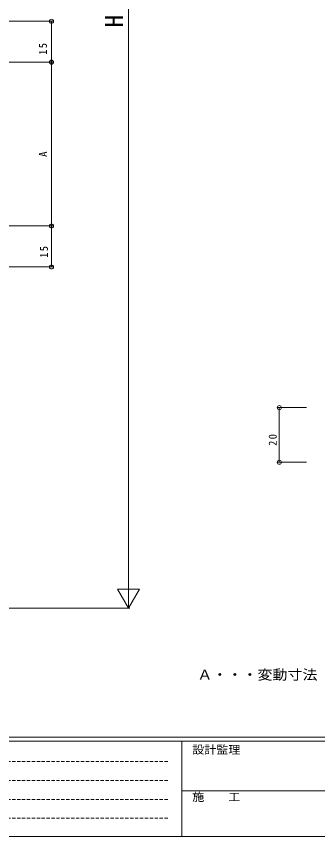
# Model space of a CAD drawing. Units: millimetres on the paper. Extents: x -420 to 373, y -297 to 267.
# Drawn here: x -220.7 to -110.4, y -297 to 3.4 of the extents above; entities that cross this region are included whole.
import ezdxf
from ezdxf.enums import TextEntityAlignment as Align

# ---------------------------------------------------------------- set-up
doc = ezdxf.new("R2010")
doc.units = ezdxf.units.MM
doc.linetypes.add('DASHED1', pattern=[1.8, 1.2, -0.6])
doc.layers.add('0-1_USER1', color=6, linetype='Continuous', lineweight=9)
doc.layers.add('0-2_YKK_ZWAK', color=7, linetype='Continuous', lineweight=9)
doc.layers.add('0-3_YKK_11', color=3, linetype='Continuous')
doc.styles.add('ＭＳ ゴシック', font='')
doc.styles.get('ＭＳ ゴシック').set_extended_font_data('MS Gothic')

msp = doc.modelspace()

# ---------------------------------------------------------------- linework, layer by layer
at = {"layer": '0-1_USER1'}
for p, q in [((-179.685, 219.978), (-179.685, -213.283)), ((-289.331, 1.66), (-207.385, 1.66)), ((-207.885, 1.66), (-207.885, -13.34)), ((-224.685, -13.34), (-207.385, -13.34)), ((-218.6, -13.34), (-207.385, -13.34)), ((-207.885, -13.34), (-207.885, -73.34)), ((-224.685, -73.34), (-207.385, -73.34)), ((-218.6, -73.34), (-207.385, -73.34)), ((-207.885, -73.34), (-207.885, -88.34)), ((-289.331, -88.34), (-207.385, -88.34)), ((-114.469, -139.883), (-124.969, -139.883)), ((-124.469, -139.883), (-124.469, -159.883)), ((-114.469, -159.883), (-124.969, -159.883)), ((-175.685, -206.354), (-183.685, -206.354)), ((-179.685, -213.283), (-183.685, -206.354)), ((-179.685, -213.283), (-175.685, -206.354)), ((-264.685, -213.283), (-179.185, -213.283))]:
    msp.add_line(p, q, dxfattribs=at)
for centre in [(-207.885, 1.66), (-207.885, -13.34), (-207.885, -73.34), (-207.885, -88.34), (-124.469, -139.883), (-124.469, -159.883)]:
    msp.add_circle(centre, 0.75, dxfattribs=at)
at = {"layer": '0-2_YKK_ZWAK'}
for p, q in [((352.3, -260.6), (-417.7, -260.6)), ((314.5, -262), (-417.7, -262)), ((-160.1, -262), (-160.1, -297)), ((-160.1, -280.199), (-31.3, -280.199)), ((-417.7, -297), (314.5, -297))]:
    msp.add_line(p, q, dxfattribs=at)
at = {"layer": '0-2_YKK_ZWAK', "linetype": 'DASHED1'}
for p, q in [((-413.101, -269.512), (-164.909, -269.512)), ((-413.101, -276.441), (-164.909, -276.441)), ((-413.101, -283.37), (-164.909, -283.37)), ((-413.101, -290.298), (-164.909, -290.298))]:
    msp.add_line(p, q, dxfattribs=at)

# ---------------------------------------------------------------- texts
at = {"layer": '0-1_USER1', "style": 'ＭＳ ゴシック'}
msp.add_text('H', height=6.598, rotation=90, dxfattribs=at).set_placement((-179.685, -0.561), align=Align.BOTTOM_LEFT)
at = {"layer": '0-1_USER1', "color": 7, "style": 'ＭＳ ゴシック'}
msp.add_text('A', height=2.933, rotation=90, dxfattribs=at).set_placement((-208.602, -48.033), align=Align.BOTTOM_LEFT)
at = {"layer": '0-1_USER1', "color": 7, "char_height": 2.933, "attachment_point": 7, "rotation": 90, "style": 'ＭＳ ゴシック'}
for s, insert in [('\\T1.27;\\W0.95;15', (-209.522, -10.64)), ('\\T1.27;\\W0.95;15', (-209.161, -84.999)), ('\\T1.27;\\W0.95;20', (-125.369, -153.864))]:
    msp.add_mtext(s, dxfattribs=dict(at, insert=insert))
at = {"layer": '0-2_YKK_ZWAK', "style": 'ＭＳ ゴシック', "width": 1.1}
for s, p in [('設計監理', (-156.331, -267.533)), ('施\u3000\u3000工', (-156.331, -284.854))]:
    msp.add_text(s, height=2.933, dxfattribs=at).set_placement(p, align=Align.BOTTOM_LEFT)
at = {"layer": '0-3_YKK_11', "style": 'ＭＳ ゴシック', "width": 1.1}
msp.add_text('Ａ・・・変動寸法', height=3.666, dxfattribs=at).set_placement((-154.479, -240.621), align=Align.BOTTOM_LEFT)

doc.saveas('drawing.dxf')
